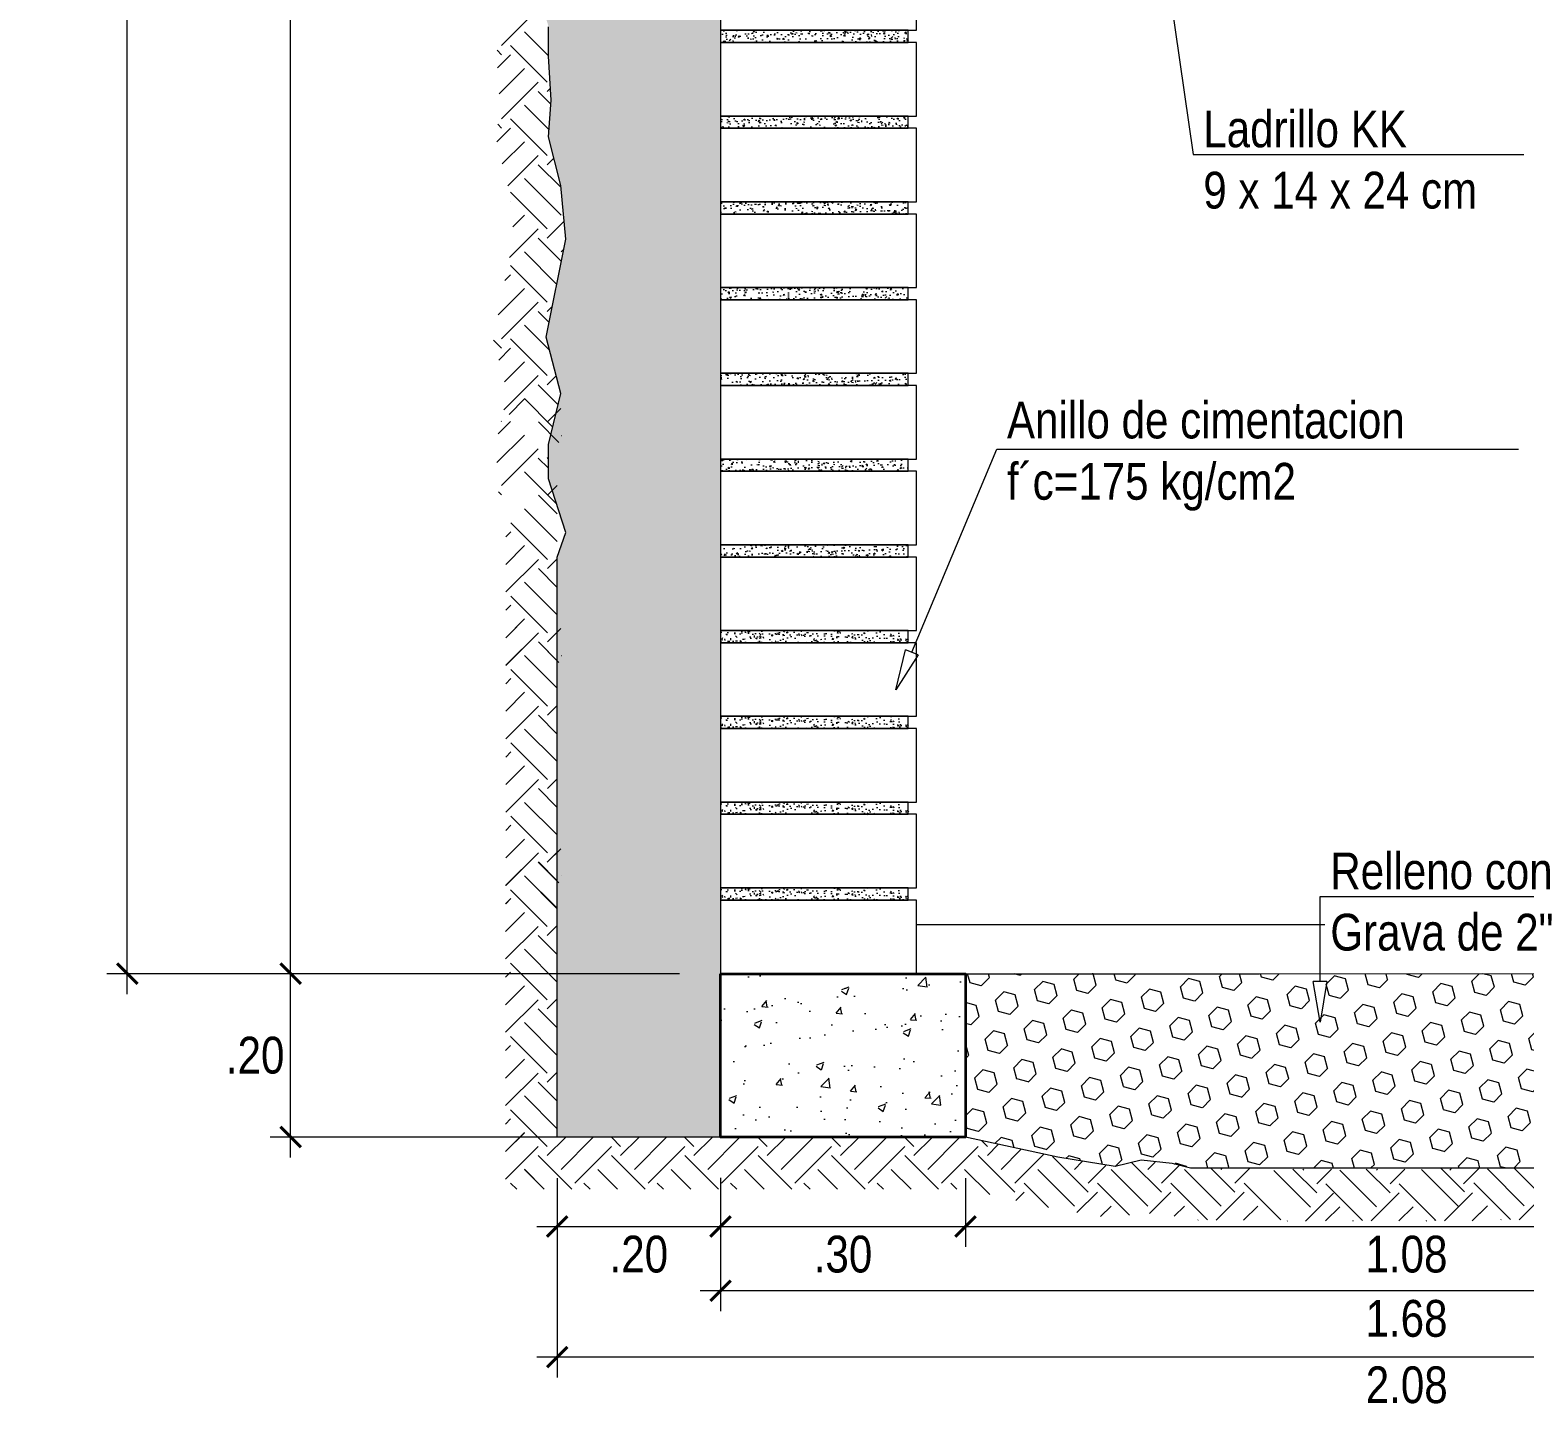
# Model space of a CAD drawing. Header units: metres. Extents: x 0 to 1843, y 1434 to 1492.
# Drawn here: x 1802.289 to 1804.119, y 1478.541 to 1480.23 of the extents above; entities that cross this region are included whole.
import ezdxf
from ezdxf import colors
from ezdxf.entities.mleader import LeaderData, LeaderLine
from ezdxf.math import Vec2, Vec3

# ---------------------------------------------------------------- set-up
doc = ezdxf.new("R2010")
doc.units = ezdxf.units.M
doc.header["$LTSCALE"] = 0.005
for name, color, linetype, lineweight in [('-Achurado', 251, 'Continuous', 5), ('-Acotado', 251, 'Continuous', 5), ('-Corte', 7, 'Continuous', 35), ('-Ladrillo', 34, 'Continuous', 9), ('-Terreno', 26, 'Continuous', 5), ('-Vista', 148, 'Continuous', 9)]:
    doc.layers.add(name, color=color, linetype=linetype, lineweight=lineweight)
doc.styles.add('-Arial Narrow', font='ARIALN.TTF')
doc.dimstyles.new('Esc 1_25', dxfattribs={"dimscale": 0.025, "dimtxt": 1.8, "dimasz": 1, "dimexe": 1, "dimexo": 2, "dimgap": 0.45, "dimtad": 2, "dimtih": 1, "dimtoh": 1, "dimzin": 4, "dimdsep": 46, "dimtxsty": '-Arial Narrow', "dimblk": 'ARCHTICK', "dimcen": 1, "dimdle": 1, "dimclrd": 256, "dimclre": 256, "dimclrt": 7, "dimadec": 0, "dimazin": 0, "dimtfac": 1, "dimtix": 1, "dimtmove": 1, "dimatfit": 2, "dimldrblk": 'ARCHTICK', "dimfxl": 1, "dimtolj": 2, "dimlwd": 5, "dimlwe": 0, "dimarcsym": 0})

# ---------------------------------------------------------------- blocks, each defined once
blk = doc.blocks.new('*U401')
at = {"layer": '-Achurado', "ltscale": 0.009}
h = blk.add_hatch(dxfattribs=at)
h.set_pattern_fill('AR-CONC', color=256, scale=0.0001, angle=-90)
h.set_pattern_definition([(320, (-3034.088478, 151.044606), (-0.001593908554, -0.0182184669), [0.001905, -0.020955]), (265, (-3034.088478, 151.044606), (0.01910568452, 0.00352434214), [0.001524, -0.01676405842]), (10.4514447, (-3034.088611, 151.043088), (0.01751177519, -0.01469412471), [0.00161900088, -0.01780902446]), (316.1842, (-3034.083398, 151.044606), (-0.0042042328, -0.02710790409), [0.0028575, -0.0314325]), (6.6355576, (-3034.083748, 151.042347), (0.02474261246, -0.0237404134), [0.00242850231, -0.02671356082]), (261.1841512, (-3034.083398, 151.044606), (0.02474261246, -0.0237404134), [0.0022859967, -0.0251459732]), (291, (-3034.084668, 151.042066), (-0.01022651982, -0.01516143913), [0.001905, -0.020955]), (236, (-3034.084668, 151.042066), (0.01841879661, -0.00618020283), [0.001524, -0.016764]), (341.451445, (-3034.08552, 151.040803), (0.00819227689, -0.02134164193), [0.00161900088, -0.01780899376]), (307.5, (-3034.088478, 151.044606), (0.008455503887, -0.000308860325), [0, -0.0165608, 0, -0.017018, 0, -0.0168275]), (277.5, (-3034.088478, 151.044606), (0.010018057482, -0.00668196625), [0, -0.0097028, 0, -0.0161798, 0, -0.0064135]), (237.5, (-3034.088478, 151.05027), (-0.0005728744, -0.013559059517), [0, -0.00635, 0, -0.019812, 0, -0.026289]), (227.5, (-3034.088478, 151.05281), (0.002542649103, -0.01481291814), [0, -0.008255, 0, -0.0131572, 0, -0.018669])])
h.paths.add_polyline_path([(0.12, -0.0375), (0.12, -0.0525), (-0.11, -0.0525), (-0.11, -0.0375)])
at = {"layer": '-Ladrillo', "lineweight": 5}
for points in [[(-0.12, -0.0375), (-0.12, 0.0525), (0.12, 0.0525), (0.12, -0.0375)], [(0.12, -0.0375), (0.12, -0.0525), (-0.11, -0.0525), (-0.11, -0.0375)]]:
    blk.add_lwpolyline(points, close=True, dxfattribs=at)
blk = doc.blocks.new('*U402')
at = {"layer": '-Acotado', "color": 0, "linetype": 'ByBlock', "lineweight": -2, "transparency": 16777216}
for p in [(0, 0.63), (0, 0.525), (0, 0.42), (0, 0.315), (0, 0.21), (0, 0.105), (0, 0)]:
    blk.add_blockref('*U401', p, dxfattribs=at)
blk = doc.blocks.new('_ClosedBlank')
at = {"color": 0, "linetype": 'ByBlock', "lineweight": -2}
for p, q in [((-1, 0.167), (0, 0)), ((-1, 0.167), (-1, -0.167)), ((0, 0), (-1, -0.167))]:
    blk.add_line(p, q, dxfattribs=at)
blk = doc.blocks.new('_ArchTick')
at = {"color": 0, "linetype": 'ByBlock', "const_width": 0.15}
blk.add_lwpolyline([(-0.5, -0.5), (0.5, 0.5)], dxfattribs=at)
blk = doc.blocks.new('*D407')
at = {"layer": '-Acotado', "lineweight": 5, "transparency": 16777216}
blk.add_line((1802.6084, 1478.8492), (1802.6084, 1479.0992), dxfattribs=at)
at = {"layer": '-Acotado', "lineweight": 0, "transparency": 16777216}
for p, q in [((1803.0848, 1479.0742), (1802.5834, 1479.0742)), ((1803.0848, 1478.8742), (1802.5834, 1478.8742))]:
    blk.add_line(p, q, dxfattribs=at)
at = {"layer": 'Defpoints', "color": 0, "transparency": 16777216}
for p in [(1802.6084, 1479.0742), (1803.1348, 1479.0742), (1803.1348, 1478.8742)]:
    blk.add_point(p, dxfattribs=at)
at = {"layer": '-Acotado', "lineweight": 5, "transparency": 16777216, "xscale": 0.025, "yscale": 0.025, "zscale": 0.025}
for p, rotation in [((1802.6084, 1479.0742), 90), ((1802.6084, 1478.8742), 270)]:
    blk.add_blockref('_ArchTick', p, dxfattribs=dict(at, rotation=rotation))
at = {"layer": '-Acotado', "color": 7, "transparency": 16777216, "insert": (1802.565, 1478.9742), "char_height": 0.045, "attachment_point": 5, "style": '-Arial Narrow'}
blk.add_mtext('\\A2;.20', dxfattribs=at)
blk = doc.blocks.new('*D410')
at = {"layer": '-Acotado', "lineweight": 0, "transparency": 16777216}
for p, q in [((1803.1348, 1478.8242), (1803.1348, 1478.6611)), ((1804.8148, 1478.8244), (1804.8148, 1478.6611))]:
    blk.add_line(p, q, dxfattribs=at)
at = {"layer": '-Acotado', "lineweight": 5, "transparency": 16777216}
blk.add_line((1804.8398, 1478.6861), (1803.1098, 1478.6861), dxfattribs=at)
at = {"layer": 'Defpoints', "color": 0, "transparency": 16777216}
for p in [(1803.1348, 1478.8742), (1804.8148, 1478.8744), (1803.1348, 1478.6861)]:
    blk.add_point(p, dxfattribs=at)
at = {"layer": '-Acotado', "lineweight": 5, "transparency": 16777216, "xscale": 0.025, "yscale": 0.025, "zscale": 0.025, "rotation": 180}
blk.add_blockref('_ArchTick', (1803.1348, 1478.6861), dxfattribs=at)
at = {"layer": '-Acotado', "lineweight": 5, "transparency": 16777216, "xscale": 0.025, "yscale": 0.025, "zscale": 0.025}
blk.add_blockref('_ArchTick', (1804.8148, 1478.6861), dxfattribs=at)
at = {"layer": '-Acotado', "color": 7, "transparency": 16777216, "insert": (1803.9748, 1478.6519), "char_height": 0.045, "attachment_point": 5, "style": '-Arial Narrow'}
blk.add_mtext('\\A2;1.68', dxfattribs=at)
blk = doc.blocks.new('*D411')
at = {"layer": '-Acotado', "lineweight": 0, "transparency": 16777216}
for p, q in [((1803.1348, 1478.8242), (1803.1348, 1478.7398)), ((1803.4348, 1478.824), (1803.4348, 1478.7398))]:
    blk.add_line(p, q, dxfattribs=at)
at = {"layer": '-Acotado', "lineweight": 5, "transparency": 16777216}
blk.add_line((1803.1098, 1478.7648), (1803.4598, 1478.7648), dxfattribs=at)
at = {"layer": 'Defpoints', "color": 0, "transparency": 16777216}
for p in [(1803.1348, 1478.8742), (1803.4348, 1478.874), (1803.4348, 1478.7648)]:
    blk.add_point(p, dxfattribs=at)
at = {"layer": '-Acotado', "lineweight": 5, "transparency": 16777216, "xscale": 0.025, "yscale": 0.025, "zscale": 0.025, "rotation": 180}
blk.add_blockref('_ArchTick', (1803.1348, 1478.7648), dxfattribs=at)
at = {"layer": '-Acotado', "lineweight": 5, "transparency": 16777216, "xscale": 0.025, "yscale": 0.025, "zscale": 0.025}
blk.add_blockref('_ArchTick', (1803.4348, 1478.7648), dxfattribs=at)
at = {"layer": '-Acotado', "color": 7, "transparency": 16777216, "insert": (1803.2848, 1478.7306), "char_height": 0.045, "attachment_point": 5, "style": '-Arial Narrow'}
blk.add_mtext('\\A2;.30', dxfattribs=at)
blk = doc.blocks.new('*D414')
at = {"layer": '-Acotado', "lineweight": 0, "transparency": 16777216}
for p, q in [((1802.9348, 1478.824), (1802.9348, 1478.7398)), ((1803.1348, 1478.8242), (1803.1348, 1478.7398))]:
    blk.add_line(p, q, dxfattribs=at)
at = {"layer": '-Acotado', "lineweight": 5, "transparency": 16777216}
blk.add_line((1802.9098, 1478.7648), (1803.1598, 1478.7648), dxfattribs=at)
at = {"layer": 'Defpoints', "color": 0, "transparency": 16777216}
for p in [(1802.9348, 1478.874), (1803.1348, 1478.8742), (1803.1348, 1478.7648)]:
    blk.add_point(p, dxfattribs=at)
at = {"layer": '-Acotado', "lineweight": 5, "transparency": 16777216, "xscale": 0.025, "yscale": 0.025, "zscale": 0.025, "rotation": 180}
blk.add_blockref('_ArchTick', (1802.9348, 1478.7648), dxfattribs=at)
at = {"layer": '-Acotado', "lineweight": 5, "transparency": 16777216, "xscale": 0.025, "yscale": 0.025, "zscale": 0.025}
blk.add_blockref('_ArchTick', (1803.1348, 1478.7648), dxfattribs=at)
at = {"layer": '-Acotado', "color": 7, "transparency": 16777216, "insert": (1803.0348, 1478.7306), "char_height": 0.045, "attachment_point": 5, "style": '-Arial Narrow'}
blk.add_mtext('\\A2;.20', dxfattribs=at)
blk = doc.blocks.new('*D416')
at = {"layer": '-Acotado', "lineweight": 0, "transparency": 16777216}
for p, q in [((1803.4348, 1478.824), (1803.4348, 1478.7398)), ((1804.5148, 1478.8244), (1804.5148, 1478.7398))]:
    blk.add_line(p, q, dxfattribs=at)
at = {"layer": '-Acotado', "lineweight": 5, "transparency": 16777216}
blk.add_line((1803.4098, 1478.7648), (1804.5398, 1478.7648), dxfattribs=at)
at = {"layer": 'Defpoints', "color": 0, "transparency": 16777216}
for p in [(1803.4348, 1478.874), (1804.5148, 1478.8744), (1804.5148, 1478.7648)]:
    blk.add_point(p, dxfattribs=at)
at = {"layer": '-Acotado', "lineweight": 5, "transparency": 16777216, "xscale": 0.025, "yscale": 0.025, "zscale": 0.025, "rotation": 180}
blk.add_blockref('_ArchTick', (1803.4348, 1478.7648), dxfattribs=at)
at = {"layer": '-Acotado', "lineweight": 5, "transparency": 16777216, "xscale": 0.025, "yscale": 0.025, "zscale": 0.025}
blk.add_blockref('_ArchTick', (1804.5148, 1478.7648), dxfattribs=at)
at = {"layer": '-Acotado', "color": 7, "transparency": 16777216, "insert": (1803.9748, 1478.7306), "char_height": 0.045, "attachment_point": 5, "style": '-Arial Narrow'}
blk.add_mtext('\\A2;1.08', dxfattribs=at)
blk = doc.blocks.new('*D418')
at = {"layer": '-Acotado', "lineweight": 5, "transparency": 16777216}
blk.add_line((1802.6084, 1479.0492), (1802.6084, 1481.4994), dxfattribs=at)
at = {"layer": '-Acotado', "lineweight": 0, "transparency": 16777216}
for p, q in [((1803.0848, 1481.4744), (1802.5834, 1481.4744)), ((1803.0848, 1479.0742), (1802.5834, 1479.0742))]:
    blk.add_line(p, q, dxfattribs=at)
at = {"layer": 'Defpoints', "color": 0, "transparency": 16777216}
for p in [(1802.6084, 1481.4744), (1803.1348, 1481.4744), (1803.1348, 1479.0742)]:
    blk.add_point(p, dxfattribs=at)
at = {"layer": '-Acotado', "lineweight": 5, "transparency": 16777216, "xscale": 0.025, "yscale": 0.025, "zscale": 0.025}
for p, rotation in [((1802.6084, 1481.4744), 90), ((1802.6084, 1479.0742), 270)]:
    blk.add_blockref('_ArchTick', p, dxfattribs=dict(at, rotation=rotation))
at = {"layer": '-Acotado', "color": 7, "transparency": 16777216, "insert": (1802.549, 1480.2743), "char_height": 0.045, "attachment_point": 5, "style": '-Arial Narrow'}
blk.add_mtext('\\A2;2.40', dxfattribs=at)
blk = doc.blocks.new('*D420')
at = {"layer": '-Acotado', "lineweight": 0, "transparency": 16777216}
for p, q in [((1802.9348, 1478.824), (1802.9348, 1478.5799)), ((1805.0154, 1478.824), (1805.0154, 1478.5799))]:
    blk.add_line(p, q, dxfattribs=at)
at = {"layer": '-Acotado', "lineweight": 5, "transparency": 16777216}
blk.add_line((1805.0404, 1478.6049), (1802.9098, 1478.6049), dxfattribs=at)
at = {"layer": 'Defpoints', "color": 0, "transparency": 16777216}
for p in [(1802.9348, 1478.874), (1805.0154, 1478.874), (1802.9348, 1478.6049)]:
    blk.add_point(p, dxfattribs=at)
at = {"layer": '-Acotado', "lineweight": 5, "transparency": 16777216, "xscale": 0.025, "yscale": 0.025, "zscale": 0.025, "rotation": 180}
blk.add_blockref('_ArchTick', (1802.9348, 1478.6049), dxfattribs=at)
at = {"layer": '-Acotado', "lineweight": 5, "transparency": 16777216, "xscale": 0.025, "yscale": 0.025, "zscale": 0.025}
blk.add_blockref('_ArchTick', (1805.0154, 1478.6049), dxfattribs=at)
at = {"layer": '-Acotado', "color": 7, "transparency": 16777216, "insert": (1803.9751, 1478.5706), "char_height": 0.045, "attachment_point": 5, "style": '-Arial Narrow'}
blk.add_mtext('\\A2;2.08', dxfattribs=at)
blk = doc.blocks.new('*D413')
at = {"layer": '-Acotado', "lineweight": 5, "transparency": 16777216}
blk.add_line((1802.4084, 1479.0492), (1802.4084, 1481.6494), dxfattribs=at)
at = {"layer": '-Acotado', "lineweight": 0, "transparency": 16777216}
for p, q in [((1802.8848, 1481.6244), (1802.3834, 1481.6244)), ((1803.0848, 1479.0742), (1802.3834, 1479.0742))]:
    blk.add_line(p, q, dxfattribs=at)
at = {"layer": 'Defpoints', "color": 0, "transparency": 16777216}
for p in [(1802.4084, 1481.6244), (1802.9348, 1481.6244), (1803.1348, 1479.0742)]:
    blk.add_point(p, dxfattribs=at)
at = {"layer": '-Acotado', "lineweight": 5, "transparency": 16777216, "xscale": 0.025, "yscale": 0.025, "zscale": 0.025}
for p, rotation in [((1802.4084, 1481.6244), 90), ((1802.4084, 1479.0742), 270)]:
    blk.add_blockref('_ArchTick', p, dxfattribs=dict(at, rotation=rotation))
at = {"layer": '-Acotado', "color": 7, "transparency": 16777216, "insert": (1802.3488, 1480.3493), "char_height": 0.045, "attachment_point": 5, "style": '-Arial Narrow'}
blk.add_mtext('\\A2;2.55', dxfattribs=at)

msp = doc.modelspace()

# ---------------------------------------------------------------- hatches: boundary and pattern name
at = {"layer": '-Achurado', "ltscale": 0.009}
h = msp.add_hatch(dxfattribs=at)
h.set_pattern_fill('HEX', color=256, scale=0.0025, angle=45)
h.set_pattern_definition([(45, (189.204695, 7.898047), (-0.00972141242, 0.00972141242), [0.0079375, -0.015875]), (165, (189.204695, 7.898047), (-0.00355828391, -0.013279696325), [0.0079375, -0.015875]), (105, (189.210308, 7.903659), (-0.013279696325, -0.00355828391), [0.0079375, -0.015875])])
h.paths.add_polyline_path([(1802.91545, 1480.63771), (1802.92443, 1480.71242), (1802.91855, 1480.83597), (1802.91556, 1480.90471), (1802.93949, 1480.95552), (1802.93052, 1481.00633), (1802.92753, 1481.05713), (1802.94248, 1481.10794), (1802.92753, 1481.19163), (1802.93357, 1481.33452), (1802.92304, 1481.3953), (1802.9348, 1481.47442), (1803.1348, 1481.47442), (1803.1348, 1481.38442), (1803.1348, 1481.36942), (1803.1348, 1481.27942), (1803.1348, 1481.26442), (1803.1348, 1481.17442), (1803.1348, 1481.15942), (1803.1348, 1481.06942), (1803.1348, 1481.05442), (1803.1348, 1480.96442), (1803.1348, 1480.94942), (1803.1348, 1480.85942), (1803.1348, 1480.84442), (1803.1348, 1480.75442), (1803.1348, 1480.73942), (1803.1348, 1480.64942), (1803.1348, 1480.63442), (1803.1348, 1480.54442), (1803.1348, 1480.52942), (1803.1348, 1480.43942), (1803.1348, 1480.42442), (1803.1348, 1480.33442), (1803.1348, 1480.31942), (1803.1348, 1480.22942), (1803.1348, 1480.21442), (1803.1348, 1480.12442), (1803.1348, 1480.10942), (1803.1348, 1480.01942), (1803.1348, 1480.00442), (1803.1348, 1479.91442), (1803.1348, 1479.89942), (1803.1348, 1479.80942), (1803.1348, 1479.79442), (1803.1348, 1479.70442), (1803.1348, 1479.68942), (1803.1348, 1479.59942), (1803.1348, 1478.87424), (1802.9348, 1478.87425), (1802.9348, 1479.58442), (1802.94523, 1479.6145), (1802.92429, 1479.68025), (1802.92429, 1479.72209), (1802.93925, 1479.78486), (1802.9213, 1479.8536), (1802.94531, 1479.97357), (1802.93933, 1480.03932), (1802.92437, 1480.0991), (1802.92736, 1480.14393), (1802.92437, 1480.19773), (1802.92437, 1480.23359), (1802.90343, 1480.30233), (1802.90947, 1480.41057), (1802.9334, 1480.47632), (1802.93639, 1480.53609)])
h = msp.add_hatch(dxfattribs=at)
h.set_pattern_fill('AR-CONC', color=256, scale=0.0001, angle=-90)
h.set_pattern_definition([(320, (-2844.79414, 151.577806), (-0.001593908554, -0.0182184669), [0.001905, -0.020955]), (265, (-2844.79414, 151.577806), (0.019105684524, 0.00352434214), [0.001524, -0.01676405842]), (10.4514447, (-2844.794273, 151.576287), (0.01751177519, -0.01469412471), [0.00161900088, -0.01780902446]), (316.1842, (-2844.78906, 151.577806), (-0.00420423279, -0.02710790409), [0.0028575, -0.0314325]), (6.6355576, (-2844.78941, 151.575547), (0.02474261246, -0.0237404134), [0.00242850231, -0.02671356082]), (261.1841512, (-2844.78906, 151.577806), (0.02474261246, -0.0237404134), [0.0022859967, -0.02514597319]), (291, (-2844.79033, 151.575266), (-0.01022651982, -0.015161439127), [0.001905, -0.020955]), (236, (-2844.79033, 151.575266), (0.01841879661, -0.006180202835), [0.001524, -0.016764]), (341.451445, (-2844.791182, 151.574002), (0.00819227689, -0.02134164193), [0.00161900088, -0.01780899376]), (307.5, (-2844.79414, 151.5778056), (0.008455503887, -0.000308860325), [0, -0.0165608, 0, -0.017018, 0, -0.0168275]), (277.5, (-2844.79414, 151.577806), (0.010018057482, -0.006681966251), [0, -0.0097028, 0, -0.0161798, 0, -0.0064135]), (237.5, (-2844.79414, 151.58347), (-0.000572874399, -0.013559059517), [0, -0.00635, 0, -0.019812, 0, -0.026289]), (227.5, (-2844.79414, 151.58601), (0.002542649103, -0.01481291814), [0, -0.008255, 0, -0.0131572, 0, -0.018669])])
h.paths.add_polyline_path([(1803.1348, 1479.49442), (1803.1348, 1479.47942), (1803.3648, 1479.47942), (1803.3648, 1479.49442)])
h = msp.add_hatch(dxfattribs=at)
h.set_pattern_fill('AR-CONC', color=256, scale=0.0001, angle=-90)
h.set_pattern_definition([(320, (-2844.79414, 151.472806), (-0.001593908554, -0.0182184669), [0.001905, -0.020955]), (265, (-2844.79414, 151.472806), (0.019105684524, 0.00352434214), [0.001524, -0.01676405842]), (10.4514447, (-2844.794273, 151.471287), (0.01751177519, -0.01469412471), [0.00161900088, -0.01780902446]), (316.1842, (-2844.78906, 151.472806), (-0.00420423279, -0.02710790409), [0.0028575, -0.0314325]), (6.6355576, (-2844.78941, 151.470547), (0.02474261246, -0.0237404134), [0.00242850231, -0.02671356082]), (261.1841512, (-2844.78906, 151.472806), (0.02474261246, -0.0237404134), [0.0022859967, -0.02514597319]), (291, (-2844.79033, 151.470266), (-0.01022651982, -0.015161439127), [0.001905, -0.020955]), (236, (-2844.79033, 151.470266), (0.01841879661, -0.006180202835), [0.001524, -0.016764]), (341.451445, (-2844.791182, 151.469002), (0.00819227689, -0.02134164193), [0.00161900088, -0.01780899376]), (307.5, (-2844.79414, 151.4728056), (0.008455503887, -0.000308860325), [0, -0.0165608, 0, -0.017018, 0, -0.0168275]), (277.5, (-2844.79414, 151.472806), (0.010018057482, -0.006681966251), [0, -0.0097028, 0, -0.0161798, 0, -0.0064135]), (237.5, (-2844.79414, 151.47847), (-0.000572874399, -0.013559059517), [0, -0.00635, 0, -0.019812, 0, -0.026289]), (227.5, (-2844.79414, 151.48101), (0.002542649103, -0.01481291814), [0, -0.008255, 0, -0.0131572, 0, -0.018669])])
h.paths.add_polyline_path([(1803.1348, 1479.38942), (1803.1348, 1479.37442), (1803.3648, 1479.37442), (1803.3648, 1479.38942)])
h = msp.add_hatch(dxfattribs=at)
h.set_pattern_fill('AR-CONC', color=256, scale=0.0001, angle=-90)
h.set_pattern_definition([(320, (-2844.79414, 151.367806), (-0.001593908554, -0.0182184669), [0.001905, -0.020955]), (265, (-2844.79414, 151.367806), (0.019105684524, 0.00352434214), [0.001524, -0.01676405842]), (10.4514447, (-2844.794273, 151.366287), (0.01751177519, -0.01469412471), [0.00161900088, -0.01780902446]), (316.1842, (-2844.78906, 151.367806), (-0.00420423279, -0.02710790409), [0.0028575, -0.0314325]), (6.6355576, (-2844.78941, 151.365547), (0.02474261246, -0.0237404134), [0.00242850231, -0.02671356082]), (261.1841512, (-2844.78906, 151.367806), (0.02474261246, -0.0237404134), [0.0022859967, -0.02514597319]), (291, (-2844.79033, 151.365266), (-0.01022651982, -0.015161439127), [0.001905, -0.020955]), (236, (-2844.79033, 151.365266), (0.01841879661, -0.006180202835), [0.001524, -0.016764]), (341.451445, (-2844.791182, 151.364002), (0.00819227689, -0.02134164193), [0.00161900088, -0.01780899376]), (307.5, (-2844.79414, 151.3678056), (0.008455503887, -0.000308860325), [0, -0.0165608, 0, -0.017018, 0, -0.0168275]), (277.5, (-2844.79414, 151.367806), (0.010018057482, -0.006681966251), [0, -0.0097028, 0, -0.0161798, 0, -0.0064135]), (237.5, (-2844.79414, 151.37347), (-0.000572874399, -0.013559059517), [0, -0.00635, 0, -0.019812, 0, -0.026289]), (227.5, (-2844.79414, 151.37601), (0.002542649103, -0.01481291814), [0, -0.008255, 0, -0.0131572, 0, -0.018669])])
h.paths.add_polyline_path([(1803.1348, 1479.28442), (1803.1348, 1479.26942), (1803.3648, 1479.26942), (1803.3648, 1479.28442)])
h = msp.add_hatch(dxfattribs=at)
h.set_pattern_fill('AR-CONC', color=256, scale=0.0001, angle=-90)
h.set_pattern_definition([(320, (-2844.79414, 151.262806), (-0.001593908554, -0.0182184669), [0.001905, -0.020955]), (265, (-2844.79414, 151.262806), (0.019105684524, 0.00352434214), [0.001524, -0.01676405842]), (10.4514447, (-2844.794273, 151.261287), (0.01751177519, -0.01469412471), [0.00161900088, -0.01780902446]), (316.1842, (-2844.78906, 151.262806), (-0.00420423279, -0.02710790409), [0.0028575, -0.0314325]), (6.6355576, (-2844.78941, 151.260547), (0.02474261246, -0.0237404134), [0.00242850231, -0.02671356082]), (261.1841512, (-2844.78906, 151.262806), (0.02474261246, -0.0237404134), [0.0022859967, -0.02514597319]), (291, (-2844.79033, 151.260266), (-0.01022651982, -0.015161439127), [0.001905, -0.020955]), (236, (-2844.79033, 151.260266), (0.01841879661, -0.006180202835), [0.001524, -0.016764]), (341.451445, (-2844.791182, 151.259002), (0.00819227689, -0.02134164193), [0.00161900088, -0.01780899376]), (307.5, (-2844.79414, 151.2628056), (0.008455503887, -0.000308860325), [0, -0.0165608, 0, -0.017018, 0, -0.0168275]), (277.5, (-2844.79414, 151.262806), (0.010018057482, -0.006681966251), [0, -0.0097028, 0, -0.0161798, 0, -0.0064135]), (237.5, (-2844.79414, 151.26847), (-0.000572874399, -0.013559059517), [0, -0.00635, 0, -0.019812, 0, -0.026289]), (227.5, (-2844.79414, 151.27101), (0.002542649103, -0.01481291814), [0, -0.008255, 0, -0.0131572, 0, -0.018669])])
h.paths.add_polyline_path([(1803.1348, 1479.17942), (1803.1348, 1479.16442), (1803.3648, 1479.16442), (1803.3648, 1479.17942)])
at = {"layer": '-Achurado'}
h = msp.add_hatch(dxfattribs=at)
h.set_pattern_fill('AR-CONC', color=256, scale=0.0005)
h.set_pattern_definition([(50, (241.83198, -13.24935), (0.0910923345, -0.0079695428), [0.009525, -0.104775]), (355, (241.83198, -13.24935), (-0.0176217107, 0.0955284226), [0.00762, -0.083820292]), (100.4514447, (241.83957, -13.25001), (0.0734706235, 0.087558876), [0.0080950044, -0.0890451223]), (46.1842, (241.83198, -13.22395), (0.1355395204, -0.021021164), [0.0142875, -0.1571625]), (96.6355576, (241.84328, -13.2257), (0.118702067, 0.123713062), [0.012142512, -0.133567804]), (351.184151, (241.83198, -13.22395), (0.118702067, 0.123713062), [0.0114299835, -0.125729866]), (21, (241.84468, -13.2303), (0.0758071956, -0.051132599), [0.009525, -0.104775]), (326, (241.84468, -13.2303), (0.030901014, 0.092093983), [0.00762, -0.08382]), (71.451445, (241.851, -13.23456), (0.1067082096, 0.0409613844), [0.0080950044, -0.0890449688]), (37.5, (241.831982, -13.249347), (0.00154430163, 0.04227751944), [0, -0.082804, 0, -0.08509, 0, -0.0841375]), (7.5, (241.83198, -13.249347), (0.0334098313, 0.0500902874), [0, -0.048514, 0, -0.080899, 0, -0.0320675]), (327.5, (241.80366, -13.249347), (0.0677952976, -0.002864372), [0, -0.03175, 0, -0.09906, 0, -0.131445]), (317.5, (241.79096, -13.24935), (0.0740645907, 0.0127132455), [0, -0.041275, 0, -0.065786, 0, -0.093345])])
h.paths.add_polyline_path([(1803.4348, 1479.07424), (1803.1348, 1479.07424), (1803.1348, 1478.87424), (1803.4348, 1478.87424)])
at = {"layer": '-Achurado', "ltscale": 0.009}
h = msp.add_hatch(dxfattribs=at)
h.set_pattern_fill('HEX', color=256, scale=0.0045, angle=45)
h.set_pattern_definition([(45, (189.204695, 7.493047), (-0.01749854235, 0.01749854235), [0.0142875, -0.028575]), (165, (189.204695, 7.493047), (-0.00640491103, -0.02390345339), [0.0142875, -0.028575]), (105, (189.214798, 7.50315), (-0.02390345339, -0.00640491103), [0.0142875, -0.028575])])
h.paths.add_polyline_path([(1803.83394, 1478.83623), (1803.86956, 1478.83633), (1803.90259, 1478.83633), (1803.95923, 1478.83633), (1804.23923, 1478.83633), (1804.26188, 1478.84199), (1804.29963, 1478.84576), (1804.33578, 1478.83879), (1804.5148, 1478.87404), (1804.5148, 1479.07424), (1803.4348, 1479.07424), (1803.4348, 1478.87404), (1803.54803, 1478.84933), (1803.61788, 1478.83821), (1803.64997, 1478.84576), (1803.68773, 1478.84199), (1803.71038, 1478.83633), (1803.73114, 1478.83633), (1803.76701, 1478.83613), (1803.83223, 1478.83603)])

# ---------------------------------------------------------------- linework, layer by layer
at = {"layer": '-Corte'}
msp.add_lwpolyline([(1803.1348, 1479.07424), (1803.4348, 1479.07424), (1803.4348, 1478.87424), (1803.1348, 1478.87424)], close=True, dxfattribs=at)
at = {"layer": '-Ladrillo', "lineweight": 5}
for points in [[(1803.3748, 1479.49442), (1803.3748, 1479.58442), (1803.1348, 1479.58442), (1803.1348, 1479.49442)], [(1803.1348, 1479.49442), (1803.1348, 1479.47942), (1803.3648, 1479.47942), (1803.3648, 1479.49442)], [(1803.3748, 1479.38942), (1803.3748, 1479.47942), (1803.1348, 1479.47942), (1803.1348, 1479.38942)], [(1803.1348, 1479.38942), (1803.1348, 1479.37442), (1803.3648, 1479.37442), (1803.3648, 1479.38942)], [(1803.3748, 1479.28442), (1803.3748, 1479.37442), (1803.1348, 1479.37442), (1803.1348, 1479.28442)], [(1803.1348, 1479.28442), (1803.1348, 1479.26942), (1803.3648, 1479.26942), (1803.3648, 1479.28442)], [(1803.3748, 1479.17942), (1803.3748, 1479.26942), (1803.1348, 1479.26942), (1803.1348, 1479.17942)], [(1803.1348, 1479.17942), (1803.1348, 1479.16442), (1803.3648, 1479.16442), (1803.3648, 1479.17942)], [(1803.3748, 1479.07424), (1803.3748, 1479.16424), (1803.1348, 1479.16424), (1803.1348, 1479.07424)]]:
    msp.add_lwpolyline(points, close=True, dxfattribs=at)
at = {"layer": '-Terreno', "linetype": 'Continuous'}
for p, q in [((1802.86661, 1480.21074), (1802.91151, 1480.25564)), ((1802.92407, 1480.19819), (1802.89468, 1480.22758)), ((1802.86661, 1480.19951), (1802.86117, 1480.20495)), ((1802.92274, 1480.16584), (1802.87784, 1480.21074)), ((1802.86185, 1480.18352), (1802.87784, 1480.19951)), ((1802.86362, 1480.15162), (1802.89468, 1480.18268)), ((1802.86661, 1480.12094), (1802.91151, 1480.16584)), ((1802.92677, 1480.13936), (1802.91151, 1480.15461)), ((1802.92274, 1480.15461), (1802.92625, 1480.15812)), ((1802.92467, 1480.10779), (1802.89468, 1480.13777)), ((1802.86077, 1480.09265), (1802.87784, 1480.10971)), ((1802.86661, 1480.10971), (1802.86207, 1480.11426)), ((1802.92274, 1480.07604), (1802.87784, 1480.12094)), ((1802.86751, 1480.06571), (1802.89468, 1480.09287)), ((1802.87425, 1480.03877), (1802.91151, 1480.07604)), ((1802.9392, 1480.03713), (1802.91151, 1480.06481)), ((1802.92274, 1480.06481), (1802.9306, 1480.07267)), ((1802.93958, 1480.00307), (1802.89468, 1480.04797)), ((1802.87763, 1480.0197), (1802.87784, 1480.01991)), ((1802.92274, 1479.98623), (1802.87784, 1480.03113)), ((1802.88044, 1479.98883), (1802.89468, 1480.00307)), ((1802.87644, 1479.95116), (1802.91151, 1479.98623)), ((1802.92274, 1479.97501), (1802.943, 1479.99527)), ((1802.93971, 1479.94681), (1802.91151, 1479.97501)), ((1802.93409, 1479.91875), (1802.89468, 1479.95817)), ((1802.93958, 1479.95817), (1802.94258, 1479.96118)), ((1802.87082, 1479.92309), (1802.87784, 1479.93011)), ((1802.92274, 1479.89643), (1802.87784, 1479.94133)), ((1802.8624, 1479.88099), (1802.89468, 1479.91327)), ((1802.86661, 1479.85153), (1802.91151, 1479.89643)), ((1802.92274, 1479.88521), (1802.92854, 1479.89101)), ((1802.92474, 1479.87198), (1802.91151, 1479.88521)), ((1802.92497, 1479.83807), (1802.89468, 1479.86837)), ((1802.86661, 1479.8403), (1802.85683, 1479.85008)), ((1802.86321, 1479.82567), (1802.87784, 1479.8403)), ((1802.92274, 1479.80663), (1802.87784, 1479.85153)), ((1802.87018, 1479.79897), (1802.89468, 1479.82347)), ((1802.86955, 1479.76466), (1802.91151, 1479.80663)), ((1802.92274, 1479.7954), (1802.93334, 1479.80601)), ((1802.93575, 1479.77116), (1802.91151, 1479.7954)), ((1802.87587, 1479.75887), (1802.89498, 1479.77798)), ((1802.92927, 1479.74397), (1802.89468, 1479.77856)), ((1802.92304, 1479.74992), (1802.93949, 1479.76636)), ((1802.86252, 1479.73519), (1802.87784, 1479.7505)), ((1802.86661, 1479.7505), (1802.86626, 1479.75086)), ((1802.93704, 1479.72469), (1802.91182, 1479.74992)), ((1802.86109, 1479.70008), (1802.89468, 1479.73366)), ((1802.93988, 1479.73308), (1802.93998, 1479.73318)), ((1802.86661, 1479.67192), (1802.91151, 1479.71683)), ((1802.92274, 1479.7056), (1802.92399, 1479.70685)), ((1802.93357, 1479.64987), (1802.89468, 1479.68876)), ((1802.92399, 1479.69313), (1802.91151, 1479.7056)), ((1802.92304, 1479.66011), (1802.9348, 1479.67187)), ((1802.86661, 1479.6607), (1802.86295, 1479.66437)), ((1802.9348, 1479.63713), (1802.91182, 1479.66011)), ((1802.9348, 1479.60345), (1802.89498, 1479.64328)), ((1802.92304, 1479.58154), (1802.87814, 1479.62644)), ((1802.87191, 1479.60898), (1802.87814, 1479.61521)), ((1802.87191, 1479.5753), (1802.89498, 1479.59838)), ((1802.87191, 1479.54163), (1802.91182, 1479.58154)), ((1802.92304, 1479.57031), (1802.9348, 1479.58207)), ((1802.9348, 1479.54733), (1802.91182, 1479.57031)), ((1802.9348, 1479.51365), (1802.89498, 1479.55347)), ((1802.87191, 1479.51918), (1802.87814, 1479.52541)), ((1802.92304, 1479.49173), (1802.87814, 1479.53664)), ((1802.87191, 1479.4855), (1802.89498, 1479.50857)), ((1802.87587, 1479.48946), (1802.89498, 1479.50857)), ((1802.8719, 1479.45182), (1802.91182, 1479.49173)), ((1802.87191, 1479.45183), (1802.91182, 1479.49173)), ((1802.92304, 1479.48051), (1802.93949, 1479.49695)), ((1802.92304, 1479.48051), (1802.9348, 1479.49227)), ((1802.93704, 1479.45529), (1802.91182, 1479.48051)), ((1802.9348, 1479.45753), (1802.91182, 1479.48051)), ((1802.9348, 1479.42385), (1802.89498, 1479.46367)), ((1802.9348, 1479.42385), (1802.89498, 1479.46367)), ((1802.93988, 1479.46367), (1802.93998, 1479.46377)), ((1802.87187, 1479.42933), (1802.87814, 1479.43561)), ((1802.87191, 1479.42937), (1802.87814, 1479.43561)), ((1802.92304, 1479.40193), (1802.87814, 1479.44683)), ((1802.87191, 1479.3957), (1802.89498, 1479.41877)), ((1802.87191, 1479.36202), (1802.91182, 1479.40193)), ((1802.92304, 1479.39071), (1802.9348, 1479.40247)), ((1802.9348, 1479.36772), (1802.91182, 1479.39071)), ((1802.9348, 1479.33405), (1802.89498, 1479.37387)), ((1802.87191, 1479.33957), (1802.87814, 1479.34581)), ((1802.92304, 1479.31213), (1802.87814, 1479.35703)), ((1802.87191, 1479.3059), (1802.89498, 1479.32897)), ((1802.87191, 1479.27222), (1802.91182, 1479.31213)), ((1802.92304, 1479.3009), (1802.9348, 1479.31266)), ((1802.9348, 1479.27792), (1802.91182, 1479.3009)), ((1802.9348, 1479.24424), (1802.89498, 1479.28407)), ((1802.87191, 1479.24977), (1802.87814, 1479.256)), ((1802.92304, 1479.22233), (1802.87814, 1479.26723)), ((1802.87191, 1479.21609), (1802.89498, 1479.23916)), ((1802.87556, 1479.21975), (1802.89468, 1479.23886)), ((1802.87161, 1479.18211), (1802.91151, 1479.22202)), ((1802.8719, 1479.18241), (1802.91182, 1479.22233)), ((1802.92274, 1479.2108), (1802.93918, 1479.22724)), ((1802.92304, 1479.2111), (1802.9348, 1479.22286)), ((1802.93674, 1479.18558), (1802.91151, 1479.2108)), ((1802.9348, 1479.18812), (1802.91182, 1479.2111)), ((1802.92274, 1479.13222), (1802.87784, 1479.17712)), ((1802.9345, 1479.15414), (1802.89468, 1479.19396)), ((1802.9348, 1479.15444), (1802.89498, 1479.19426)), ((1802.93958, 1479.19396), (1802.93968, 1479.19406)), ((1802.87161, 1479.15966), (1802.87784, 1479.1659)), ((1802.87187, 1479.15992), (1802.87814, 1479.1662)), ((1802.87161, 1479.12599), (1802.89468, 1479.14906)), ((1802.87161, 1479.09231), (1802.91151, 1479.13222)), ((1802.92274, 1479.12099), (1802.9345, 1479.13275)), ((1802.9345, 1479.06434), (1802.89468, 1479.10416)), ((1802.9345, 1479.09801), (1802.91151, 1479.12099)), ((1802.92274, 1479.04242), (1802.87784, 1479.08732)), ((1802.87161, 1479.06986), (1802.87784, 1479.07609)), ((1802.87161, 1479.03618), (1802.89468, 1479.05926)), ((1802.87161, 1479.00251), (1802.91151, 1479.04242)), ((1802.9345, 1479.00821), (1802.91151, 1479.03119)), ((1802.92274, 1479.03119), (1802.9345, 1479.04295)), ((1802.9345, 1478.97453), (1802.89468, 1479.01435)), ((1802.92274, 1478.95261), (1802.87784, 1478.99752)), ((1802.87161, 1478.98006), (1802.87784, 1478.98629)), ((1802.87161, 1478.94638), (1802.89468, 1478.96945)), ((1802.8716, 1478.9127), (1802.91151, 1478.95261)), ((1802.9345, 1478.91841), (1802.91151, 1478.94139)), ((1802.92274, 1478.94139), (1802.9345, 1478.95315)), ((1802.9345, 1478.88473), (1802.89468, 1478.92455)), ((1802.92272, 1478.86276), (1802.87782, 1478.90766)), ((1802.92274, 1478.86281), (1802.87784, 1478.90771)), ((1802.87156, 1478.89021), (1802.87784, 1478.89649)), ((1802.87149, 1478.85643), (1802.89466, 1478.8796)), ((1802.87151, 1478.85648), (1802.89468, 1478.87965)), ((1802.92272, 1478.85153), (1802.94488, 1478.87369)), ((1802.93956, 1478.8347), (1802.97857, 1478.87371)), ((1803.01252, 1478.86276), (1803.00157, 1478.87372)), ((1803.01252, 1478.85153), (1803.03472, 1478.87373)), ((1803.02936, 1478.8347), (1803.06841, 1478.87374)), ((1803.10233, 1478.86276), (1803.09133, 1478.87375)), ((1803.10233, 1478.85153), (1803.12456, 1478.87377)), ((1803.11917, 1478.8347), (1803.15825, 1478.87378)), ((1803.19213, 1478.86276), (1803.1811, 1478.87379)), ((1803.19213, 1478.85153), (1803.2144, 1478.8738)), ((1803.20897, 1478.8347), (1803.24809, 1478.87382)), ((1803.28193, 1478.86276), (1803.27087, 1478.87382)), ((1803.28193, 1478.85153), (1803.30424, 1478.87384)), ((1803.29877, 1478.8347), (1803.33793, 1478.87385)), ((1803.37174, 1478.86276), (1803.36063, 1478.87386)), ((1803.37174, 1478.85153), (1803.39407, 1478.87387)), ((1803.38857, 1478.8347), (1803.42776, 1478.87389)), ((1803.46154, 1478.86276), (1803.4549, 1478.8694)), ((1802.87143, 1478.8227), (1802.9115, 1478.86276)), ((1802.87145, 1478.82275), (1802.91151, 1478.86281)), ((1802.95261, 1478.81043), (1802.9115, 1478.85153)), ((1802.95262, 1478.81048), (1802.91151, 1478.85159)), ((1802.9564, 1478.81786), (1803.0013, 1478.86276)), ((1803.04244, 1478.81039), (1803.0013, 1478.85153)), ((1803.0462, 1478.81786), (1803.0911, 1478.86276)), ((1803.13228, 1478.81036), (1803.0911, 1478.85153)), ((1803.136, 1478.81786), (1803.1809, 1478.86276)), ((1803.22211, 1478.81033), (1803.1809, 1478.85153)), ((1803.22581, 1478.81786), (1803.27071, 1478.86276)), ((1803.31195, 1478.81029), (1803.27071, 1478.85153)), ((1803.31561, 1478.81786), (1803.36051, 1478.86276)), ((1803.40178, 1478.81026), (1803.36051, 1478.85153)), ((1803.40541, 1478.81786), (1803.45031, 1478.86276)), ((1803.49521, 1478.80663), (1803.45031, 1478.85153)), ((1803.46154, 1478.85153), (1803.47498, 1478.86498)), ((1803.47838, 1478.8347), (1803.50259, 1478.85891)), ((1803.49521, 1478.81786), (1803.53019, 1478.85283)), ((1803.58502, 1478.80663), (1803.54125, 1478.8504)), ((1802.91892, 1478.81044), (1802.89466, 1478.8347)), ((1802.91893, 1478.81049), (1802.89468, 1478.83475)), ((1803.00875, 1478.8104), (1802.98446, 1478.8347)), ((1803.09859, 1478.81037), (1803.07426, 1478.8347)), ((1803.18842, 1478.81034), (1803.16407, 1478.8347)), ((1803.27826, 1478.81031), (1803.25387, 1478.8347)), ((1803.3681, 1478.81027), (1803.34367, 1478.8347)), ((1803.46447, 1478.8037), (1803.43347, 1478.8347)), ((1803.56818, 1478.7898), (1803.52328, 1478.8347)), ((1803.56818, 1478.8347), (1803.57769, 1478.84421)), ((1803.58502, 1478.81786), (1803.60674, 1478.83958)), ((1803.65798, 1478.7898), (1803.61308, 1478.8347)), ((1803.67482, 1478.80663), (1803.63863, 1478.84282)), ((1803.65798, 1478.8347), (1803.66696, 1478.84368)), ((1803.67482, 1478.81786), (1803.69636, 1478.8394)), ((1803.74778, 1478.7898), (1803.70288, 1478.8347)), ((1803.76462, 1478.80663), (1803.73548, 1478.83578)), ((1803.74778, 1478.8347), (1803.74886, 1478.83578)), ((1803.76462, 1478.81786), (1803.78259, 1478.83583)), ((1803.85732, 1478.7885), (1803.81242, 1478.8334)), ((1803.86495, 1478.80575), (1803.83581, 1478.8349)), ((1803.84812, 1478.83382), (1803.8492, 1478.8349)), ((1803.86495, 1478.81698), (1803.88292, 1478.83495)), ((1803.93792, 1478.78892), (1803.89302, 1478.83382)), ((1803.95476, 1478.80575), (1803.92544, 1478.83507)), ((1803.93792, 1478.83382), (1803.9392, 1478.8351)), ((1803.95476, 1478.81698), (1803.97287, 1478.8351)), ((1804.03822, 1478.7898), (1803.99332, 1478.8347)), ((1804.04586, 1478.80705), (1804.01671, 1478.8362)), ((1804.02772, 1478.83382), (1804.029, 1478.8351)), ((1804.02902, 1478.83512), (1804.0301, 1478.8362)), ((1804.04456, 1478.81698), (1804.06382, 1478.83624)), ((1804.04586, 1478.81828), (1804.06382, 1478.83624)), ((1804.11882, 1478.79021), (1804.07392, 1478.83512)), ((1804.13566, 1478.80705), (1804.10634, 1478.83637)), ((1802.88523, 1478.81045), (1802.87782, 1478.81786)), ((1802.88525, 1478.8105), (1802.87784, 1478.81791)), ((1802.97506, 1478.81042), (1802.96762, 1478.81786)), ((1803.0649, 1478.81038), (1803.05743, 1478.81786)), ((1803.15474, 1478.81035), (1803.14723, 1478.81786)), ((1803.24457, 1478.81032), (1803.23703, 1478.81786)), ((1803.33441, 1478.81029), (1803.32683, 1478.81786)), ((1803.42424, 1478.81025), (1803.41664, 1478.81786)), ((1803.53626, 1478.78804), (1803.50644, 1478.81786)), ((1803.63563, 1478.77847), (1803.59624, 1478.81786)), ((1803.73095, 1478.77296), (1803.68604, 1478.81786)), ((1803.82075, 1478.77296), (1803.77585, 1478.81786)), ((1803.92108, 1478.77208), (1803.87618, 1478.81698)), ((1804.01088, 1478.77208), (1803.96598, 1478.81698)), ((1804.10198, 1478.77338), (1804.05708, 1478.81828)), ((1803.49652, 1478.79671), (1803.50644, 1478.80663)), ((1803.57132, 1478.78171), (1803.59624, 1478.80663)), ((1803.66013, 1478.78072), (1803.68604, 1478.80663)), ((1803.74155, 1478.77234), (1803.77585, 1478.80663)), ((1803.85109, 1478.77104), (1803.88538, 1478.80534)), ((1803.93168, 1478.77146), (1803.96598, 1478.80575)), ((1804.02149, 1478.77146), (1804.05578, 1478.80575)), ((1804.11259, 1478.77275), (1804.14688, 1478.80705)), ((1803.6003, 1478.77702), (1803.61308, 1478.7898)), ((1803.69035, 1478.77726), (1803.70288, 1478.7898)), ((1803.77522, 1478.77234), (1803.79268, 1478.7898)), ((1803.87556, 1478.77146), (1803.89302, 1478.78892)), ((1803.96536, 1478.77146), (1803.98282, 1478.78892)), ((1804.05516, 1478.77146), (1804.07262, 1478.78892)), ((1804.05646, 1478.77275), (1804.07392, 1478.79021)), ((1803.7191, 1478.77234), (1803.71972, 1478.77296)), ((1803.82863, 1478.77104), (1803.82926, 1478.77166)), ((1803.90923, 1478.77146), (1803.90985, 1478.77208)), ((1803.99904, 1478.77146), (1803.99966, 1478.77208)), ((1804.00954, 1478.77234), (1804.01016, 1478.77296)), ((1804.09014, 1478.77275), (1804.09076, 1478.77338))]:
    msp.add_line(p, q, dxfattribs=at)
at = {"layer": '-Terreno'}
for points in [[(1802.9348, 1478.87404), (1802.9348, 1479.58442), (1802.94523, 1479.6145), (1802.92429, 1479.68025), (1802.92429, 1479.72209), (1802.93925, 1479.78486), (1802.9213, 1479.8536), (1802.94531, 1479.97357), (1802.93933, 1480.03932), (1802.92437, 1480.0991), (1802.92736, 1480.14393), (1802.92437, 1480.19773), (1802.92437, 1480.23359)], [(1804.0748, 1478.83633), (1803.76701, 1478.83633), (1803.73114, 1478.83633), (1803.71038, 1478.83633), (1803.68773, 1478.84199), (1803.64997, 1478.84576), (1803.61788, 1478.83821), (1803.54803, 1478.84953), (1803.4348, 1478.87404), (1802.9348, 1478.87404), (1802.9348, 1478.87425)], [(1804.5148, 1478.87404), (1804.40158, 1478.84953), (1804.33173, 1478.83821), (1804.29963, 1478.84576), (1804.26188, 1478.84199), (1804.23923, 1478.83633), (1804.21846, 1478.83633), (1804.18259, 1478.83633), (1804.0748, 1478.83633)]]:
    msp.add_lwpolyline(points, dxfattribs=at)
at = {"layer": '-Vista'}
for points in [[(1803.3748, 1479.13442), (1803.8748, 1479.13442)], [(1803.4348, 1479.07424), (1803.7948, 1479.07424)], [(1803.7948, 1479.07424), (1804.5155, 1479.07442)], [(1803.1348, 1478.9797), (1803.1348, 1478.91626)]]:
    msp.add_lwpolyline(points, dxfattribs=at)

# ---------------------------------------------------------------- block references
at = {"layer": '-Acotado', "xscale": -1}
msp.add_blockref('*U402', (1803.2548, 1479.63692), dxfattribs=at)

# ---------------------------------------------------------------- dimensions: what is measured, and where the dimension line sits
at = {"layer": '-Acotado'}
for base, p1, p2, picture, middle in [((1802.40842, 1481.62442), (1803.1348, 1479.07424), (1802.9348, 1481.62442), '*D413', (1802.3488, 1480.34933)), ((1802.60842, 1481.47442), (1803.1348, 1479.07424), (1803.1348, 1481.47442), '*D418', (1802.549, 1480.27433)), ((1802.60842, 1479.07424), (1803.1348, 1478.87424), (1803.1348, 1479.07424), '*D407', (1802.56499, 1478.97424))]:
    dim = msp.add_linear_dim(base=base, p1=p1, p2=p2, angle=90, dimstyle='Esc 1_25', dxfattribs=at)
    dim.commit()
    dim.dimension.update_dxf_attribs({"geometry": picture, "text_midpoint": middle})
for base, p1, p2, picture, middle in [((1803.1348, 1478.7648), (1802.9348, 1478.87404), (1803.1348, 1478.87424), '*D414', (1803.0348, 1478.73057)), ((1803.4348, 1478.7648), (1803.1348, 1478.87424), (1803.4348, 1478.87404), '*D411', (1803.2848, 1478.73057)), ((1804.5148, 1478.7648), (1803.4348, 1478.87404), (1804.5148, 1478.87442), '*D416', (1803.9748, 1478.73057))]:
    dim = msp.add_linear_dim(base=base, p1=p1, p2=p2, dimstyle='Esc 1_25', dxfattribs=at)
    dim.commit()
    dim.dimension.update_dxf_attribs({"geometry": picture, "text_midpoint": middle})
for base, p1, p2, picture, middle in [((1802.9348, 1478.60486), (1805.01544, 1478.87404), (1802.9348, 1478.87404), '*D420', (1803.97512, 1478.57064)), ((1803.1348, 1478.68608), (1804.8148, 1478.87442), (1803.1348, 1478.87424), '*D410', (1803.9748, 1478.65185))]:
    dim = msp.add_linear_dim(base=base, p1=p1, p2=p2, dimstyle='Esc 1_25', override={"dimtmove": 0}, dxfattribs=at)
    dim.commit()
    dim.dimension.update_dxf_attribs({"geometry": picture, "text_midpoint": middle})

# ---------------------------------------------------------------- leaders
ml = msp.add_multileader_mtext('Standard', dxfattribs=at)
ml.set_content('Ladrillo KK \\P9 x 14 x 24 cm', color=7, style='-Arial Narrow')
ml.set_leader_properties(color=7, linetype='ByLayer', lineweight=0)
ml.set_arrow_properties(name='CLOSEDBLANK')
ml.build(insert=Vec2(0, 0))
ml.multileader.update_dxf_attribs({"has_dogleg": 0, "text_left_attachment_type": 6, "text_right_attachment_type": 6, "dogleg_length": 0, "arrow_head_size": 0.05, "scale": 0.025})
ctx = ml.context
ctx.base_point, ctx.scale, ctx.char_height, ctx.arrow_head_size, ctx.landing_gap_size, ctx.plane_origin = Vec3(1803.71349, 1480.07718), 0.025, 0.045, 0.05, 0.0125, Vec3(1805.748, 1481.43741)
ctx.left_attachment, ctx.right_attachment = 6, 6
notes = []
notes.append((ctx, [(0, (1, 1, 0), (1803.71349, 1480.07718), (1, 0), 0, [(1, [(1803.3748, 1480.27442), (1803.6831, 1480.28808)], 0, [])])]))
ctx.mtext.insert, ctx.mtext.flow_direction = Vec3(1803.72599, 1480.13118), 5
ml = msp.add_multileader_mtext('Standard', dxfattribs=at)
ml.set_content('Anillo de cimentacion\\Pf´c=175 kg/cm2', color=7, style='-Arial Narrow')
ml.set_leader_properties(color=7, linetype='ByLayer', lineweight=0)
ml.set_arrow_properties(name='CLOSEDBLANK')
ml.build(insert=Vec2(0, 0))
ml.multileader.update_dxf_attribs({"has_dogleg": 0, "text_left_attachment_type": 6, "text_right_attachment_type": 6, "dogleg_length": 0, "arrow_head_size": 0.05, "scale": 0.025})
ctx = ml.context
ctx.base_point, ctx.scale, ctx.char_height, ctx.arrow_head_size, ctx.landing_gap_size, ctx.plane_origin = Vec3(1803.47306, 1479.71645), 0.025, 0.045, 0.05, 0.0125, Vec3(1804.202, 1480.80254)
ctx.left_attachment, ctx.right_attachment = 6, 6
notes.append((ctx, [(0, (1, 1, 0), (1803.47306, 1479.71645), (1, 0), 0, [(0, [(1803.34966, 1479.42166)], 0, [])])]))
ctx.mtext.insert, ctx.mtext.flow_direction = Vec3(1803.48556, 1479.77468), 5
ml = msp.add_multileader_mtext('Standard', dxfattribs=at)
ml.set_content('Relleno con\\PGrava de 2"', color=7, style='-Arial Narrow')
ml.set_leader_properties(color=7, linetype='ByLayer', lineweight=0)
ml.set_arrow_properties(name='CLOSEDBLANK')
ml.build(insert=Vec2(0, 0))
ml.multileader.update_dxf_attribs({"has_dogleg": 0, "text_left_attachment_type": 6, "text_right_attachment_type": 6, "dogleg_length": 0, "arrow_head_size": 0.05, "scale": 0.025})
ctx = ml.context
ctx.base_point, ctx.scale, ctx.char_height, ctx.arrow_head_size, ctx.landing_gap_size, ctx.plane_origin = Vec3(1803.86902, 1479.16863), 0.025, 0.045, 0.05, 0.0125, Vec3(1803.79549, 1480.12326)
ctx.left_attachment, ctx.right_attachment = 6, 6
notes.append((ctx, [(0, (1, 1, 0), (1803.86902, 1479.16863), (1, 0), 0, [(0, [(1803.86902, 1479.01481)], 0, [])])]))
ctx.mtext.insert, ctx.mtext.flow_direction = Vec3(1803.88152, 1479.22263), 5
for ctx, leaders in notes:
    for number, flags, end, landing, length, lines in leaders:
        leader = LeaderData()
        leader.index, (leader.has_last_leader_line, leader.has_dogleg_vector, leader.attachment_direction) = number, flags
        leader.last_leader_point, leader.dogleg_vector, leader.dogleg_length = Vec3(end), Vec3(landing), length
        for number, points, colour, breaks in lines:
            line = LeaderLine()
            line.index, line.vertices, line.color, line.breaks = number, Vec3.list(points), colors.encode_raw_color(colour), breaks
            leader.lines.append(line)
        ctx.leaders.append(leader)

doc.saveas('drawing.dxf')
